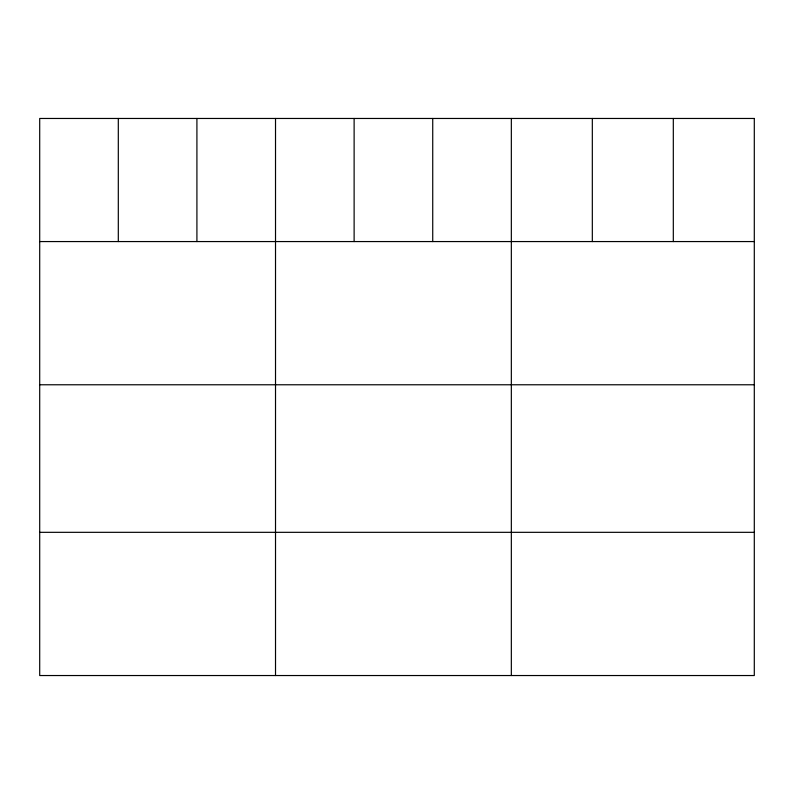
<?xml version="1.0" encoding="UTF-8"?>
<svg xmlns="http://www.w3.org/2000/svg" width="794" height="794" viewBox="0 0 794 794"><rect width="100%" height="100%" fill="white"/><g stroke="black" fill="none" stroke-linecap="round" stroke-linejoin="round"><path stroke-width="1.19" d="M39.7 241.565L754.3 241.565M39.7 384.772L754.3 384.772M39.7 532.327L754.3 532.327M673.312 118.465L673.312 241.565M592.324 118.465L592.324 241.565M511.336 118.465L511.336 675.535M432.73 118.465L432.73 241.565M354.124 118.465L354.124 241.565M275.518 118.465L275.518 675.535M196.912 118.465L196.912 241.565M118.306 118.465L118.306 241.565M754.3 118.465L39.7 118.465L39.7 675.535L754.3 675.535L754.3 118.465"/></g></svg>
